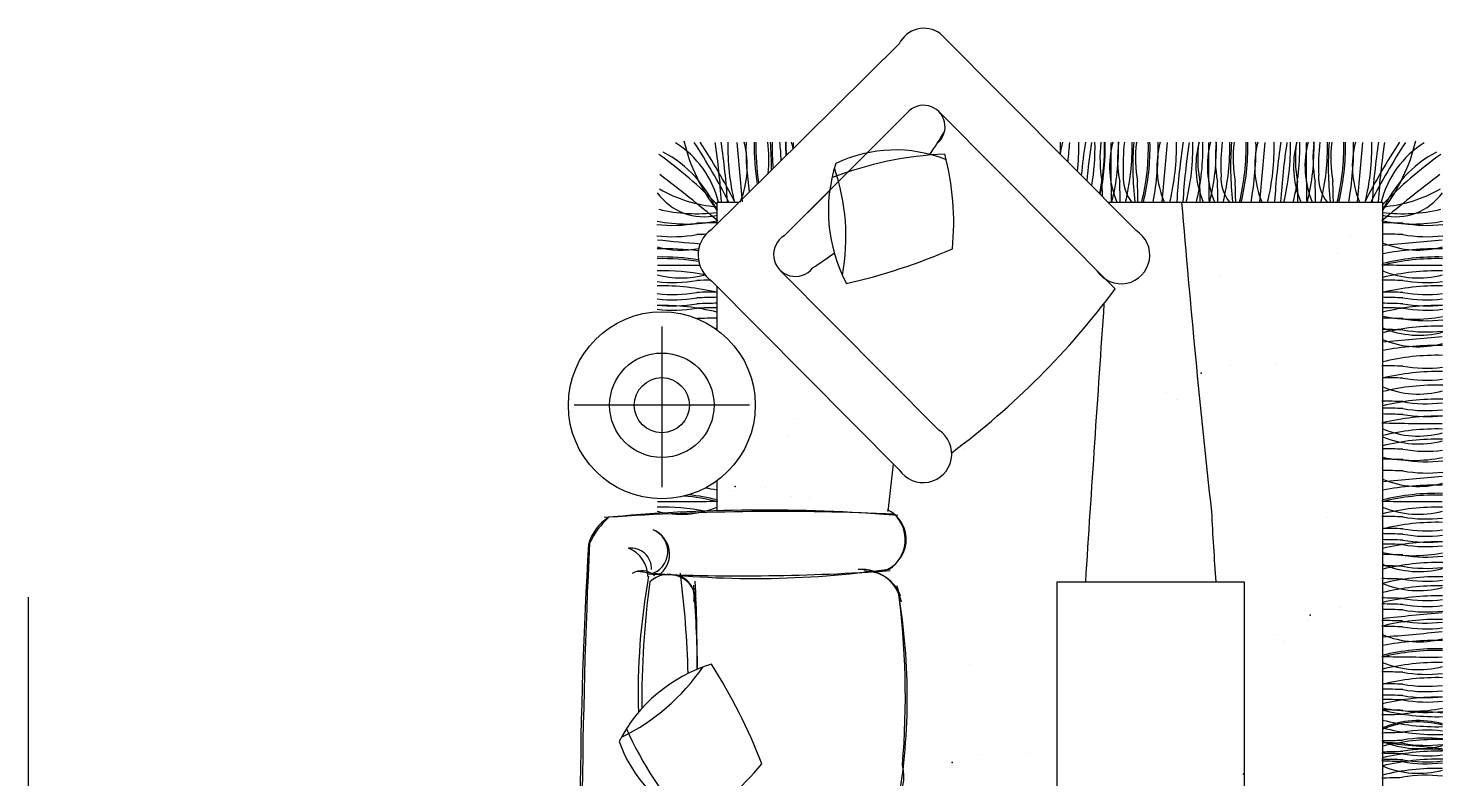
# Model space of a CAD drawing. Header units: inches. Extents: x 5.4 to 47.9, y 11.7 to 36.5.
# Drawn here: x 13.795 to 17.579, y 20.346 to 22.353 of the extents above; entities that cross this region are included whole.
import ezdxf

# ---------------------------------------------------------------- set-up
doc = ezdxf.new("R2010")
doc.units = ezdxf.units.IN
doc.header["$MEASUREMENT"] = 0
for name, color, linetype in [('02', 2, 'Continuous'), ('1', 1, 'Continuous'), ('4', 4, 'Continuous')]:
    doc.layers.add(name, color=color, linetype=linetype)

msp = doc.modelspace()

# ---------------------------------------------------------------- linework, layer by layer
at = {"layer": '02'}
for p, q in [((16.2342, 22.339, -0.3429), (16.7584, 21.8119, -0.3429)), ((15.6214, 21.814, -0.3429), (16.1247, 22.3111, -0.3429)), ((15.8175, 21.7978, -0.3429), (16.1461, 22.1264, -0.3429)), ((16.0393, 22.0196, -0.3429), (16.1461, 22.1264, -0.3429)), ((16.7026, 21.6557, -0.3429), (16.2306, 22.13, -0.3429)), ((16.656, 21.9883, -0.3429), (16.656, 21.9883, -0.3429)), ((16.9175, 21.9883, -0.3429), (16.9175, 21.9883, -0.3429)), ((17.1787, 21.9883, -0.3429), (17.1787, 21.9883, -0.3429)), ((16.6547, 21.9732, -0.3429), (16.6547, 21.9732, -0.3429)), ((16.9162, 21.9732, -0.3429), (16.9162, 21.9732, -0.3429)), ((17.1774, 21.9732, -0.3429), (17.1774, 21.9732, -0.3429)), ((15.8175, 21.7978, -0.3429), (15.939, 21.9193, -0.3429)), ((15.6377, 21.8302, -0.3429), (15.6377, 21.8877, -0.3429)), ((15.6377, 21.8877, -0.3429), (15.6959, 21.8877, -0.3429)), ((16.683, 21.8877, -0.3429), (17.4177, 21.8877, -0.3429)), ((17.4177, 21.8877, -0.3429), (17.4177, 18.7077, -0.3429)), ((15.5876, 21.8371, -0.3429), (15.5876, 21.8371, -0.3429)), ((17.4679, 21.8371, -0.3429), (17.4679, 21.8371, -0.3429)), ((15.597, 21.7986, -0.3429), (15.597, 21.7986, -0.3429)), ((17.331, 21.7977, -0.3429), (17.331, 21.7977, -0.3429)), ((17.4585, 21.7986, -0.3429), (17.4585, 21.7986, -0.3429)), ((17.2969, 21.7499, -0.3429), (17.2969, 21.7499, -0.3429)), ((15.8058, 21.7063, -0.3429), (16.2312, 21.2779, -0.3429)), ((15.6232, 21.6767, -0.3429), (16.1251, 21.1719, -0.3429)), ((15.6377, 21.5462, -0.3429), (15.6377, 21.6621, -0.3429)), ((16.8391, 21.3781, -0.3429), (16.8391, 21.3781, -0.3429)), ((16.8653, 21.3607, -0.3429), (16.8653, 21.3607, -0.3429)), ((15.8478, 21.3103, -0.3429), (15.8478, 21.3103, -0.3429)), ((15.8249, 21.2629, -0.3429), (15.8249, 21.2629, -0.3429)), ((15.6377, 21.0626, -0.3429), (15.6377, 21.1431, -0.3429)), ((15.6749, 21.1165, -0.3429), (15.6749, 21.1165, -0.3429)), ((15.7682, 21.1257, -0.3429), (15.7682, 21.1257, -0.3429)), ((17.2715, 21.0447, -0.3429), (17.2715, 21.0447, -0.3429)), ((16.5476, 19.672, -0.3429), (16.5476, 20.872, -0.3429)), ((16.5476, 20.872, -0.3429), (17.0476, 20.872, -0.3429)), ((17.0476, 20.872, -0.3429), (17.0476, 19.672, -0.3429)), ((13.795, 20.8318, -0.3429), (13.795, 19.5822, -0.3429)), ((17.3033, 20.8037, -0.3429), (17.3033, 20.8037, -0.3429)), ((17.4219, 20.8055, -0.3429), (17.4219, 20.8055, -0.3429)), ((17.2161, 20.7692, -0.3429), (17.2161, 20.7692, -0.3429)), ((17.1302, 20.7305, -0.3429), (17.1302, 20.7305, -0.3429)), ((17.1563, 20.7132, -0.3429), (17.1563, 20.7132, -0.3429)), ((17.4679, 20.5198, -0.3429), (17.4679, 20.5198, -0.3429)), ((17.4679, 20.4113, -0.3429), (17.4679, 20.4113, -0.3429))]:
    msp.add_line(p, q, dxfattribs=at)
for radius in [0.25, 0.1396]:
    msp.add_circle((15.4898, 21.3447, -0.3429), radius, dxfattribs=at)
for centre, radius, start, end in [((16.1913, 22.2785, -0.3429), 0.0741, 54.7009, 153.9255), ((16.19, 22.0894, -0.3429), 0.0574, 310.1092, 139.8908), ((15.2828, 22.656, -0.3429), 1.1243, 325.273, 328.9133), ((16.1143, 21.6589, -0.3429), 0.3684, 68.2301, 115.5499), ((16.3482, 21.8641, -0.3429), 0.4129, 162.0571, 207.9874), ((15.5481, 21.8333, -0.3429), 0.7225, 354.4337, 14.6932), ((15.6712, 21.746, -0.3429), 0.0843, 126.2486, 235.3083), ((15.8471, 21.7475, -0.3429), 0.0584, 120.4819, 322.3252), ((16.7182, 21.7463, -0.3429), 0.0769, 213.0924, 58.5307), ((15.6468, 23.1791, -0.3429), 1.5459, 282.5824, 293.6629), ((15.2828, 22.656, -0.3429), 1.1243, 302.8856, 306.4546), ((14.9955, 22.9237, -0.3429), 2.1266, 306.6613, 323.3951), ((16.1888, 21.2143, -0.3429), 0.0765, 213.6335, 56.3665), ((15.4148, 20.9377, -0.3429), 0.1263, 121.8817, 163.9672), ((15.5198, 20.8633, -0.3429), 0.2505, 133.5462, 153.1435), ((15.7623, 16.5555, -0.3429), 4.5088, 85.4325, 95.431), ((15.802, 14.443, -0.3429), 6.6176, 87.31429, 93.93295), ((16.0551, 20.9855, -0.3429), 0.0884, 284.6379, 64.3095), ((16.0467, 20.9854, -0.3429), 0.0942, 303.041, 46.0653), ((15.4431, 20.9534, -0.3429), 0.0627, 284.7814, 67.5922), ((15.4402, 20.9464, -0.3429), 0.0703, 312.3134, 67.6102), ((28.8878, 20.1858, -0.3429), 13.6171, 176.68762, 182.43286), ((33.1527, 20.1249, -0.3429), 17.8767, 177.2697, 181.7875), ((15.4069, 20.9074, -0.3429), 0.0554, 358.0108, 96.5585), ((15.3689, 20.8847, -0.3429), 0.0839, 1.184, 67.8216), ((15.4363, 20.8549, -0.3429), 0.0474, 44.3938, 123.5856), ((15.7396, 23.4602, -0.3429), 2.5788, 262.9836, 277.989), ((17.2273, 20.573, -0.3429), 1.8009, 169.9466, 181.5903), ((15.7017, 26.6687, -0.3429), 5.7802, 267.50734, 273.9592), ((15.5082, 20.8187, -0.3429), 0.0736, 6.1174, 133.1189), ((15.5183, 20.8327, -0.3429), 0.0583, 347.6226, 80.3094), ((13.0265, 20.5667, -0.3429), 2.5342, 1.3731, 7.4472), ((16.0243, 20.7974, -0.3429), 0.1082, 10.9756, 94.9747), ((16.0343, 20.8004, -0.3429), 0.1002, 19.8228, 92.4985), ((17.7531, 20.5562, -0.3429), 2.3169, 172.1551, 180.5585), ((12.117, 20.5938, -0.3429), 3.4686, 0.7456, 4.456), ((11.2708, 20.6657, -0.3429), 4.3135, 359.6386, 2.7653), ((14.4995, 20.5637, -0.3429), 1.647, 350.0543, 10.4167), ((13.9422, 20.566, -0.3429), 2.199, 355.2072, 7.551), ((15.7433, 20.2575, -0.3429), 0.4129, 107.0126, 152.9429), ((14.3175, 19.8236, -0.3429), 1.5459, 21.3371, 32.4176), ((15.723, 20.568, -0.3429), 0.3684, 199.4501, 246.7699), ((15.1994, 20.845, -0.3429), 0.7225, 300.3068, 320.5663), ((16.0069, 20.352, -0.3429), 0.1303, 276.5867, 13.4511)]:
    msp.add_arc(centre, radius, start, end, dxfattribs=at)
for p in [(16.9327, 21.4305, -0.3429), (15.686, 21.1276, -0.3429), (17.2237, 20.7829, -0.3429), (16.2661, 20.3895, -0.3429), (17.0458, 20.3582, -0.3429)]:
    msp.add_point(p, dxfattribs=at)
at = {"layer": '1'}
for p, q in [((16.9804, 21.6922, -0.3429), (16.9804, 21.6922, -0.3429)), ((16.925, 21.4168, -0.3429), (16.925, 21.4168, -0.3429)), ((17.0122, 21.4512, -0.3429), (17.0122, 21.4512, -0.3429)), ((17.1308, 21.453, -0.3429), (17.1308, 21.453, -0.3429)), ((16.2972, 21.2279, -0.3429), (16.2972, 21.2279, -0.3429)), ((15.8375, 21.1011, -0.3429), (15.8375, 21.1011, -0.3429)), ((15.8858, 21.0973, -0.3429), (15.8858, 21.0973, -0.3429)), ((16.3138, 20.6513, -0.3429), (16.3138, 20.6513, -0.3429)), ((16.3457, 20.4103, -0.3429), (16.3457, 20.4103, -0.3429)), ((16.4642, 20.4121, -0.3429), (16.4642, 20.4121, -0.3429)), ((16.2584, 20.3758, -0.3429), (16.2584, 20.3758, -0.3429))]:
    msp.add_line(p, q, dxfattribs=at)
at = {"layer": '4'}
for p, q in [((15.4898, 21.5554, -0.3429), (15.4898, 21.1258, -0.3429)), ((15.724, 21.3447, -0.3429), (15.2557, 21.3447, -0.3429))]:
    msp.add_line(p, q, dxfattribs=at)
msp.add_circle((15.4898, 21.3447, -0.3429), 0.0737, dxfattribs=at)
for centre, radius, start, end in [((15.3523, 21.7475, -0.3429), 0.3081, 22.1181, 62.6967), ((15.386, 21.8242, -0.3429), 0.263, 13.9935, 57.7288), ((16.0107, 22.1582, -0.3429), 0.4738, 192.9523, 218.0769), ((14.0751, 21.0662, -0.3429), 1.7934, 27.2669, 33.1781), ((14.0913, 21.0666, -0.3429), 1.7934, 27.2669, 33.1781), ((13.9103, 21.7865, -0.3429), 1.7418, 3.3644, 8.6229), ((13.9265, 21.7869, -0.3429), 1.7418, 3.3644, 8.6229), ((16.2757, 22.0339, -0.3429), 0.6094, 178.6331, 193.8573), ((8.6144, 21.3285, -0.3429), 7.113, 4.51462, 5.80171), ((15.4687, 21.9839, -0.3429), 0.2498, 337.3098, 14.8613), ((16.524, 22.0345, -0.3429), 0.8091, 179.0195, 188.4847), ((16.3463, 22.0336, -0.3429), 0.6094, 178.6331, 189.2236), ((16.3509, 22.0336, -0.3429), 0.6094, 178.6331, 188.8561), ((15.4145, 22.005, -0.3429), 0.3617, 353.6069, 6.8829), ((14.96, 21.9837, -0.3429), 0.8231, 359.2987, 4.5064), ((16.3944, 22.0338, -0.3429), 0.6094, 178.6331, 185.2422), ((15.2453, 21.9851, -0.3429), 0.5638, 1.4332, 6.4413), ((16.4304, 22.0341, -0.3429), 0.6094, 178.6331, 182.1135), ((15.462, 22.0051, -0.3429), 0.3617, 1.3666, 6.8829), ((15.5953, 21.9845, -0.3429), 0.2498, 10.6792, 14.8613), ((10.6253, 22.0111, -0.3429), 5.2167, 0.2284, 0.3934), ((16.8028, 21.9839, -0.3429), 0.2498, 165.1387, 172.5478), ((15.7475, 22.0345, -0.3429), 0.8091, 358.619, 0.9805), ((23.6571, 21.3285, -0.3429), 7.113, 174.19829, 174.6171), ((15.9958, 22.0339, -0.3429), 0.6094, 353.9229, 1.3669), ((18.345, 21.7869, -0.3429), 1.7418, 171.3771, 174.3194), ((18.3612, 21.7865, -0.3429), 1.7418, 171.3771, 174.7986), ((16.0393, 22.0335, -0.3429), 0.6094, 350.3159, 1.3669), ((16.0645, 22.034, -0.3429), 0.6094, 348.2362, 1.3669), ((17.0235, 22.0048, -0.3429), 0.3617, 173.1171, 190.0651), ((16.0665, 22.0337, -0.3429), 0.6094, 348.0993, 1.3669), ((16.9374, 21.9845, -0.3429), 0.2498, 165.1387, 202.6902), ((21.9074, 22.0111, -0.3429), 5.2167, 179.6066, 181.372), ((16.1023, 22.0341, -0.3429), 0.6094, 346.1427, 1.3669), ((17.0707, 22.0051, -0.3429), 0.3617, 173.1171, 190.0651), ((17.2874, 21.9851, -0.3429), 0.5638, 173.5587, 182.5565), ((16.1384, 22.0338, -0.3429), 0.6094, 346.1427, 1.3669), ((17.5728, 21.9837, -0.3429), 0.8231, 175.4936, 186.6298), ((17.1183, 22.005, -0.3429), 0.3617, 173.1171, 190.0651), ((16.1819, 22.0336, -0.3429), 0.6094, 346.1427, 1.3669), ((16.1864, 22.0336, -0.3429), 0.6094, 346.1427, 1.3669), ((16.0087, 22.0345, -0.3429), 0.8091, 349.5961, 0.9805), ((17.064, 21.9839, -0.3429), 0.2498, 165.1387, 202.6902), ((23.9183, 21.3285, -0.3429), 7.113, 174.19829, 175.48538), ((16.257, 22.0339, -0.3429), 0.6094, 346.1427, 1.3669), ((18.6063, 21.7869, -0.3429), 1.7418, 171.3771, 176.6356), ((18.6225, 21.7865, -0.3429), 1.7418, 171.3771, 176.6356), ((16.3008, 22.0335, -0.3429), 0.6094, 346.1427, 1.3669), ((17.1683, 21.9841, -0.3429), 0.2498, 165.1387, 202.6902), ((16.328, 22.0337, -0.3429), 0.6094, 346.1427, 1.3669), ((17.285, 22.0048, -0.3429), 0.3617, 173.1171, 190.0651), ((17.1989, 21.9845, -0.3429), 0.2498, 165.1387, 202.6902), ((22.1689, 22.0111, -0.3429), 5.2167, 179.6066, 181.372), ((16.3638, 22.0341, -0.3429), 0.6094, 346.1427, 1.3669), ((17.3322, 22.0051, -0.3429), 0.3617, 173.1171, 190.0651), ((17.5489, 21.9851, -0.3429), 0.5638, 173.5587, 182.5565), ((16.3999, 22.0338, -0.3429), 0.6094, 346.1427, 1.3669), ((17.8343, 21.9837, -0.3429), 0.8231, 175.4936, 186.6298), ((17.3798, 22.005, -0.3429), 0.3617, 173.1171, 190.0651), ((16.4434, 22.0336, -0.3429), 0.6094, 346.1427, 1.3669), ((16.4479, 22.0336, -0.3429), 0.6094, 346.1427, 1.3669), ((16.2702, 22.0345, -0.3429), 0.8091, 349.5961, 0.9805), ((17.3255, 21.9839, -0.3429), 0.2498, 165.1387, 202.6902), ((24.1798, 21.3285, -0.3429), 7.113, 174.19829, 175.48538), ((16.5185, 22.0339, -0.3429), 0.6094, 346.1427, 1.3669), ((18.8678, 21.7869, -0.3429), 1.7418, 171.3771, 176.6356), ((18.884, 21.7865, -0.3429), 1.7418, 171.3771, 176.6356), ((16.562, 22.0335, -0.3429), 0.6094, 346.1427, 1.3669), ((16.5872, 22.034, -0.3429), 0.6094, 346.1427, 1.3669), ((17.4295, 21.9841, -0.3429), 0.2498, 165.1387, 202.6902), ((17.5463, 22.0048, -0.3429), 0.3617, 173.1171, 190.0651), ((17.4601, 21.9845, -0.3429), 0.2498, 165.1387, 202.6902), ((22.4301, 22.0111, -0.3429), 5.2167, 179.6066, 181.372), ((16.6251, 22.0341, -0.3429), 0.6094, 346.1427, 1.3669), ((17.5934, 22.0051, -0.3429), 0.3617, 173.1171, 190.0651), ((17.8102, 21.9851, -0.3429), 0.5638, 173.5587, 182.5565), ((16.6611, 22.0338, -0.3429), 0.6094, 346.1427, 1.3669), ((18.0955, 21.9837, -0.3429), 0.8231, 175.4936, 186.6298), ((17.641, 22.005, -0.3429), 0.3617, 173.1171, 190.0651), ((16.7046, 22.0336, -0.3429), 0.6094, 346.1427, 1.3669), ((16.7091, 22.0336, -0.3429), 0.6094, 346.1427, 1.3669), ((16.5314, 22.0345, -0.3429), 0.8091, 349.5961, 0.9805), ((17.5867, 21.9839, -0.3429), 0.2498, 165.1387, 202.6902), ((24.4411, 21.3285, -0.3429), 7.113, 174.19829, 175.48538), ((18.9641, 21.0666, -0.3429), 1.7934, 146.8219, 152.7331), ((16.7797, 22.0339, -0.3429), 0.6094, 346.1427, 1.3669), ((18.9803, 21.0662, -0.3429), 1.7934, 146.8219, 152.7331), ((19.129, 21.7869, -0.3429), 1.7418, 171.3771, 176.6356), ((19.1452, 21.7865, -0.3429), 1.7418, 171.3771, 176.6356), ((17.6695, 21.8242, -0.3429), 0.263, 122.2712, 166.0065), ((17.0448, 22.1582, -0.3429), 0.4738, 321.9231, 347.0477), ((17.7032, 21.7475, -0.3429), 0.3081, 117.3033, 157.8819), ((14.8609, 21.1381, -0.3429), 1.0748, 43.716, 54.6847), ((16.2934, 21.0419, -0.3429), 0.9757, 92.7232, 110.9185), ((18.1946, 21.1381, -0.3429), 1.0748, 125.3153, 136.284), ((12.4772, 18.0482, -0.3429), 4.9357, 50.1568, 52.4559), ((15.4234, 21.7958, -0.3429), 0.5589, 349.3487, 19.0995), ((16.833, 21.954, -0.3429), 0.109, 176.8256, 218.3436), ((17.0945, 21.954, -0.3429), 0.109, 176.8256, 218.3436), ((17.3557, 21.954, -0.3429), 0.109, 176.8256, 218.3436), ((20.5783, 18.0482, -0.3429), 4.9357, 127.5441, 129.8432), ((15.6032, 22.0043, -0.3429), 0.1556, 215.9057, 282.8054), ((15.665, 22.2397, -0.3429), 0.3652, 240.135, 265.7243), ((12.6347, 21.8141, -0.3429), 4.0348, 1.2535, 1.8109), ((12.6819, 21.8144, -0.3429), 4.0348, 1.0225, 1.8109), ((12.7294, 21.8142, -0.3429), 4.0348, 1.0225, 1.8109), ((12.8962, 21.8141, -0.3429), 4.0348, 1.0225, 1.8109), ((12.9434, 21.8144, -0.3429), 4.0348, 1.0225, 1.8109), ((12.9909, 21.8142, -0.3429), 4.0348, 1.0225, 1.8109), ((13.1574, 21.8141, -0.3429), 4.0348, 1.0225, 1.8109), ((13.2046, 21.8144, -0.3429), 4.0348, 1.0225, 1.8109), ((13.2521, 21.8142, -0.3429), 4.0348, 1.0225, 1.8109), ((17.3905, 22.2397, -0.3429), 0.3652, 274.2757, 299.865), ((17.4522, 22.0043, -0.3429), 0.1556, 257.1946, 324.0943), ((46.3098, 24.3066, -0.3429), 29.5287, 184.69873, 186.31076), ((15.556, 22.2345, -0.3429), 0.4052, 258.7545, 281.5888), ((15.583, 22.2964, -0.3429), 0.4395, 256.7215, 277.1491), ((15.7109, 17.7985, -0.3429), 4.0348, 91.0225, 91.8109), ((17.3446, 17.7985, -0.3429), 4.0348, 88.1891, 88.9775), ((17.4724, 22.2964, -0.3429), 0.4395, 262.8509, 283.2785), ((17.4995, 22.2345, -0.3429), 0.4052, 258.4112, 281.2455), ((15.5202, 22.1874, -0.3429), 0.3617, 263.1171, 280.0651), ((15.5201, 22.1571, -0.3429), 0.3617, 263.1171, 280.0651), ((15.7108, 17.7683, -0.3429), 4.0348, 91.4616, 91.8109), ((17.3447, 17.7683, -0.3429), 4.0348, 88.1891, 88.9775), ((17.5353, 22.1874, -0.3429), 0.3617, 259.9349, 276.8829), ((17.5354, 22.1571, -0.3429), 0.3617, 259.9349, 276.8829), ((15.4909, 20.9541, -0.3429), 0.8091, 83.1299, 90.9805), ((15.5415, 22.0094, -0.3429), 0.2498, 255.1387, 280.9364), ((16.1969, 28.8637, -0.3429), 7.113, 264.19829, 265.1265), ((17.514, 22.0094, -0.3429), 0.2498, 247.3098, 284.8613), ((16.8586, 28.8637, -0.3429), 7.113, 274.51462, 275.80171), ((17.5646, 20.9541, -0.3429), 0.8091, 89.0195, 100.4039), ((15.4918, 21.1318, -0.3429), 0.6094, 80.9315, 91.3669), ((15.4918, 21.1273, -0.3429), 0.6094, 80.851, 91.3669), ((15.5143, 26.9356, -0.3429), 5.2167, 269.6066, 270.8441), ((17.5411, 26.9356, -0.3429), 5.2167, 268.628, 270.3934), ((17.5637, 21.1318, -0.3429), 0.6094, 88.6331, 103.8573), ((17.5637, 21.1273, -0.3429), 0.6094, 88.6331, 103.8573), ((15.4917, 21.0947, -0.3429), 0.6094, 79.2534, 91.3669), ((15.5413, 21.9349, -0.3429), 0.2498, 255.1387, 284.8341), ((17.5141, 21.9349, -0.3429), 0.2498, 247.3098, 284.8613), ((17.5637, 21.0947, -0.3429), 0.6094, 88.6331, 103.8573), ((15.5204, 22.0023, -0.3429), 0.3617, 263.1171, 280.0651), ((15.5205, 22.0343, -0.3429), 0.3617, 263.1171, 280.0651), ((15.4916, 21.0544, -0.3429), 0.6094, 76.1427, 91.3669), ((15.7111, 17.6134, -0.3429), 4.0348, 91.0225, 91.8109), ((15.7112, 17.6454, -0.3429), 4.0348, 91.2964, 91.8109), ((17.3443, 17.6454, -0.3429), 4.0348, 88.1891, 88.9775), ((17.3444, 17.6134, -0.3429), 4.0348, 88.1891, 88.9775), ((17.5639, 21.0544, -0.3429), 0.6094, 88.6331, 103.8573), ((17.535, 22.0343, -0.3429), 0.3617, 259.9349, 276.8829), ((17.5351, 22.0023, -0.3429), 0.3617, 259.9349, 276.8829), ((15.5203, 21.972, -0.3429), 0.3617, 263.1171, 280.0651), ((15.4915, 21.002, -0.3429), 0.6094, 76.1427, 91.3669), ((15.5203, 21.988, -0.3429), 0.3617, 263.1171, 280.0651), ((15.711, 17.5991, -0.3429), 4.0348, 91.0225, 91.8109), ((15.711, 17.5832, -0.3429), 4.0348, 91.0225, 91.8109), ((15.711, 17.5714, -0.3429), 4.0348, 91.0225, 91.8109), ((159.2886, 11.723, -0.3429), 142.9588, 176.03178, 176.330686), ((17.3444, 17.5991, -0.3429), 4.0348, 88.1891, 88.9775), ((17.3445, 17.5832, -0.3429), 4.0348, 88.1891, 88.9775), ((17.3445, 17.5714, -0.3429), 4.0348, 88.1891, 88.9775), ((17.564, 21.002, -0.3429), 0.6094, 88.6331, 103.8573), ((17.5351, 21.988, -0.3429), 0.3617, 259.9349, 276.8829), ((17.5352, 21.972, -0.3429), 0.3617, 259.9349, 276.8829), ((15.5203, 21.9603, -0.3429), 0.3617, 263.1171, 280.0651), ((15.7109, 17.5435, -0.3429), 4.0348, 91.0225, 91.8109), ((17.3446, 17.5435, -0.3429), 4.0348, 88.1891, 88.9775), ((17.4995, 21.9796, -0.3429), 0.4052, 258.4112, 281.2455), ((17.5352, 21.9603, -0.3429), 0.3617, 259.9349, 276.8829), ((17.5353, 21.9324, -0.3429), 0.3617, 259.9349, 276.8829), ((15.5409, 21.7817, -0.3429), 0.2498, 291.652, 292.6902), ((15.7108, 17.5133, -0.3429), 4.0348, 91.0225, 91.0606), ((17.3447, 17.5133, -0.3429), 4.0348, 88.1891, 88.9775), ((17.5641, 20.9467, -0.3429), 0.6094, 88.6331, 103.8573), ((17.5145, 21.7817, -0.3429), 0.2498, 247.3098, 284.8613), ((17.5354, 21.9022, -0.3429), 0.3617, 259.9349, 276.8829), ((17.514, 21.7509, -0.3429), 0.2498, 247.3098, 284.8613), ((16.8586, 28.6053, -0.3429), 7.113, 274.51462, 275.80171), ((17.5646, 20.6956, -0.3429), 0.8091, 89.0195, 100.4039), ((17.5637, 20.8688, -0.3429), 0.6094, 88.6331, 103.8573), ((17.3443, 17.4163, -0.3429), 4.0348, 88.1891, 88.9775), ((17.3444, 17.3843, -0.3429), 4.0348, 88.1891, 88.9775), ((17.5639, 20.8253, -0.3429), 0.6094, 88.6331, 103.8573), ((17.535, 21.8052, -0.3429), 0.3617, 259.9349, 276.8829), ((17.5351, 21.7732, -0.3429), 0.3617, 259.9349, 276.8829), ((17.5641, 20.7893, -0.3429), 0.6094, 88.6331, 103.8573), ((17.5145, 21.6243, -0.3429), 0.2498, 247.3098, 284.8613), ((17.3441, 17.3216, -0.3429), 4.0348, 88.1891, 88.9775), ((17.5641, 20.7514, -0.3429), 0.6094, 88.6331, 103.8573), ((17.5348, 21.7104, -0.3429), 0.3617, 259.9349, 276.8829), ((17.3444, 17.3031, -0.3429), 4.0348, 88.1891, 88.9775), ((17.3445, 17.2871, -0.3429), 4.0348, 88.1891, 88.9775), ((17.564, 20.7059, -0.3429), 0.6094, 88.6331, 103.8573), ((17.5351, 21.6919, -0.3429), 0.3617, 259.9349, 276.8829), ((17.5352, 21.676, -0.3429), 0.3617, 259.9349, 276.8829), ((17.5411, 26.5126, -0.3429), 5.2167, 268.628, 270.3934), ((17.5141, 21.512, -0.3429), 0.2498, 247.3098, 284.8613), ((17.5637, 20.6718, -0.3429), 0.6094, 88.6331, 103.8573), ((17.3445, 17.1943, -0.3429), 4.0348, 88.1891, 88.9775), ((17.5139, 21.491, -0.3429), 0.2498, 247.3098, 284.8613), ((17.5635, 20.6445, -0.3429), 0.6094, 88.6331, 103.8573), ((17.5352, 21.5832, -0.3429), 0.3617, 259.9349, 276.8829), ((17.3446, 17.1664, -0.3429), 4.0348, 88.1891, 88.9775), ((17.4995, 21.6024, -0.3429), 0.4052, 258.4112, 281.2455), ((17.5353, 21.5553, -0.3429), 0.3617, 259.9349, 276.8829), ((-13.2543, 24.3066, -0.3429), 29.5287, 353.68924, 353.93736), ((17.3447, 17.1362, -0.3429), 4.0348, 88.1891, 88.9775), ((16.8586, 28.2317, -0.3429), 7.113, 274.51462, 275.80171), ((17.5354, 21.5251, -0.3429), 0.3617, 259.9349, 276.8829), ((15.4909, 20.322, -0.3429), 0.8091, 79.5961, 81.862), ((17.514, 21.3773, -0.3429), 0.2498, 247.3098, 284.8613), ((17.5646, 20.322, -0.3429), 0.8091, 89.0195, 100.4039), ((15.5143, 26.3035, -0.3429), 5.2167, 269.6066, 271.372), ((15.4918, 20.4952, -0.3429), 0.6094, 76.1427, 84.5854), ((15.4918, 20.4997, -0.3429), 0.6094, 76.1427, 83.4467), ((17.5411, 26.3035, -0.3429), 5.2167, 268.628, 270.3934), ((17.5637, 20.4997, -0.3429), 0.6094, 88.6331, 103.8573), ((17.5637, 20.4952, -0.3429), 0.6094, 88.6331, 103.8573), ((15.4917, 20.4626, -0.3429), 0.6094, 79.3731, 91.3669), ((15.5413, 21.3029, -0.3429), 0.2498, 255.1387, 292.6902), ((23.3527, 21.372, -0.3429), 6.4002, 182.78771, 184.48071), ((17.3443, 17.0133, -0.3429), 4.0348, 88.1891, 88.9775), ((17.5141, 21.3029, -0.3429), 0.2498, 247.3098, 284.8613), ((17.5637, 20.4626, -0.3429), 0.6094, 88.6331, 103.8573), ((17.535, 21.4022, -0.3429), 0.3617, 259.9349, 276.8829), ((17.3444, 16.9814, -0.3429), 4.0348, 88.1891, 88.9775), ((17.3444, 16.9671, -0.3429), 4.0348, 88.1891, 88.9775), ((17.5639, 20.4223, -0.3429), 0.6094, 88.6331, 103.8573), ((17.5351, 21.3702, -0.3429), 0.3617, 259.9349, 276.8829), ((17.5351, 21.3559, -0.3429), 0.3617, 259.9349, 276.8829), ((17.3445, 16.9511, -0.3429), 4.0348, 88.1891, 88.9775), ((17.3445, 16.9394, -0.3429), 4.0348, 88.1891, 88.9775), ((17.564, 20.3699, -0.3429), 0.6094, 88.6331, 103.8573), ((17.5352, 21.34, -0.3429), 0.3617, 259.9349, 276.8829), ((17.5352, 21.3282, -0.3429), 0.3617, 259.9349, 276.8829), ((17.3446, 16.9115, -0.3429), 4.0348, 88.1891, 88.9775), ((17.4995, 21.3475, -0.3429), 0.4052, 258.4112, 281.2455), ((17.5641, 20.3146, -0.3429), 0.6094, 88.6331, 103.8573), ((17.5353, 21.3003, -0.3429), 0.3617, 259.9349, 276.8829), ((17.3447, 16.8813, -0.3429), 4.0348, 88.1891, 88.9775), ((17.5641, 20.2767, -0.3429), 0.6094, 88.6331, 103.8573), ((17.5145, 21.1497, -0.3429), 0.2498, 247.3098, 284.8613), ((17.5354, 21.2701, -0.3429), 0.3617, 259.9349, 276.8829), ((17.3441, 16.8469, -0.3429), 4.0348, 88.1891, 88.9775), ((17.5139, 21.0986, -0.3429), 0.2498, 247.3098, 284.8613), ((17.5635, 20.2521, -0.3429), 0.6094, 88.6331, 103.8573), ((17.5348, 21.2358, -0.3429), 0.3617, 259.9349, 276.8829), ((17.3441, 16.7952, -0.3429), 4.0348, 88.1891, 88.9775), ((17.3441, 16.7792, -0.3429), 4.0348, 88.1891, 88.9775), ((17.5636, 20.2255, -0.3429), 0.6094, 88.6331, 103.8573), ((17.5348, 21.1841, -0.3429), 0.3617, 259.9349, 276.8829), ((17.5349, 21.1681, -0.3429), 0.3617, 259.9349, 276.8829), ((17.3446, 16.7646, -0.3429), 4.0348, 88.1891, 88.9775), ((18.8273, 7.321, -0.3429), 13.5266, 95.30083, 95.98346), ((17.5353, 21.1535, -0.3429), 0.3617, 259.9349, 276.8829), ((17.3438, 16.7349, -0.3429), 4.0348, 88.1891, 88.9775), ((17.344, 16.7193, -0.3429), 4.0348, 88.1891, 88.9775), ((17.5634, 20.1626, -0.3429), 0.6094, 88.6331, 103.8573), ((16.8586, 27.8161, -0.3429), 7.113, 274.51462, 275.80171), ((17.5345, 21.1238, -0.3429), 0.3617, 259.9349, 276.8829), ((17.5347, 21.1082, -0.3429), 0.3617, 259.9349, 276.8829), ((17.514, 20.9618, -0.3429), 0.2498, 247.3098, 284.8613), ((17.5646, 19.9065, -0.3429), 0.8091, 89.0195, 100.4039), ((17.5411, 25.888, -0.3429), 5.2167, 268.628, 270.3934), ((17.5637, 20.0842, -0.3429), 0.6094, 88.6331, 103.8573), ((17.5637, 20.0797, -0.3429), 0.6094, 88.6331, 103.8573), ((15.1377, 20.9597, -0.3429), 0.5589, 295.9005, 325.6513), ((17.3443, 16.5978, -0.3429), 4.0348, 88.1891, 88.9775), ((17.5141, 20.8874, -0.3429), 0.2498, 247.3098, 284.8613), ((17.5637, 20.0471, -0.3429), 0.6094, 88.6331, 103.8573), ((17.535, 20.9867, -0.3429), 0.3617, 259.9349, 276.8829), ((17.3444, 16.5659, -0.3429), 4.0348, 88.1891, 88.9775), ((17.3444, 16.5515, -0.3429), 4.0348, 88.1891, 88.9775), ((17.5639, 20.0068, -0.3429), 0.6094, 88.6331, 103.8573), ((17.5351, 20.9547, -0.3429), 0.3617, 259.9349, 276.8829), ((17.5351, 20.9404, -0.3429), 0.3617, 259.9349, 276.8829), ((17.3445, 16.5356, -0.3429), 4.0348, 88.1891, 88.9775), ((17.3445, 16.5238, -0.3429), 4.0348, 88.1891, 88.9775), ((17.564, 19.9544, -0.3429), 0.6094, 88.6331, 103.8573), ((17.5352, 20.9244, -0.3429), 0.3617, 259.9349, 276.8829), ((17.5352, 20.9127, -0.3429), 0.3617, 259.9349, 276.8829), ((17.3441, 24.5514, -0.3429), 4.0348, 271.0225, 271.8109), ((17.3446, 16.496, -0.3429), 4.0348, 88.1891, 88.9775), ((17.5636, 21.1211, -0.3429), 0.6094, 256.1427, 271.3669), ((17.4995, 20.932, -0.3429), 0.4052, 258.4112, 281.2455), ((17.5348, 20.1625, -0.3429), 0.3617, 83.1171, 100.0651), ((17.5353, 20.8848, -0.3429), 0.3617, 259.9349, 276.8829), ((16.286, 20.8776, -0.3429), 0.9757, 204.0815, 222.2768), ((17.3441, 24.5032, -0.3429), 4.0348, 271.0225, 271.8109), ((17.5139, 20.2515, -0.3429), 0.2498, 75.1387, 112.6902), ((17.5139, 20.248, -0.3429), 0.2498, 75.1387, 112.6902), ((17.5635, 21.0944, -0.3429), 0.6094, 256.1427, 271.3669), ((17.5641, 21.0734, -0.3429), 0.6094, 256.1427, 271.3669), ((17.5348, 20.1143, -0.3429), 0.3617, 83.1171, 100.0651), ((17.3438, 24.4819, -0.3429), 4.0348, 271.0225, 271.8109), ((17.3447, 16.4079, -0.3429), 4.0348, 88.1891, 88.9775), ((18.8273, 33.8958, -0.3429), 13.5266, 264.01654, 264.69917), ((17.5641, 19.8413, -0.3429), 0.6094, 88.6331, 103.8573), ((17.5145, 20.6763, -0.3429), 0.2498, 247.3098, 284.8613), ((17.5345, 20.0931, -0.3429), 0.3617, 83.1171, 100.0651), ((17.5354, 20.7968, -0.3429), 0.3617, 259.9349, 276.8829), ((17.3441, 16.3797, -0.3429), 4.0348, 88.1891, 88.9775), ((17.3441, 16.3637, -0.3429), 4.0348, 88.1891, 88.9775), ((17.3446, 24.4522, -0.3429), 4.0348, 271.0225, 271.8109), ((17.5636, 19.81, -0.3429), 0.6094, 88.6331, 103.8573), ((17.5641, 19.7886, -0.3429), 0.6094, 88.6331, 103.8573), ((17.5348, 20.7686, -0.3429), 0.3617, 259.9349, 276.8829), ((17.5349, 20.7526, -0.3429), 0.3617, 259.9349, 276.8829), ((17.5353, 20.0633, -0.3429), 0.3617, 83.1171, 100.0651), ((17.3441, 16.3588, -0.3429), 4.0348, 88.1891, 88.9775), ((17.5139, 20.6104, -0.3429), 0.2498, 247.3098, 284.8613), ((17.5635, 19.764, -0.3429), 0.6094, 88.6331, 103.8573), ((17.5348, 20.7477, -0.3429), 0.3617, 259.9349, 276.8829), ((17.3438, 24.3825, -0.3429), 4.0348, 271.0225, 271.8109), ((17.5345, 19.9936, -0.3429), 0.3617, 83.1171, 100.0651)]:
    msp.add_arc(centre, radius, start, end, dxfattribs=at)

doc.saveas('drawing.dxf')
